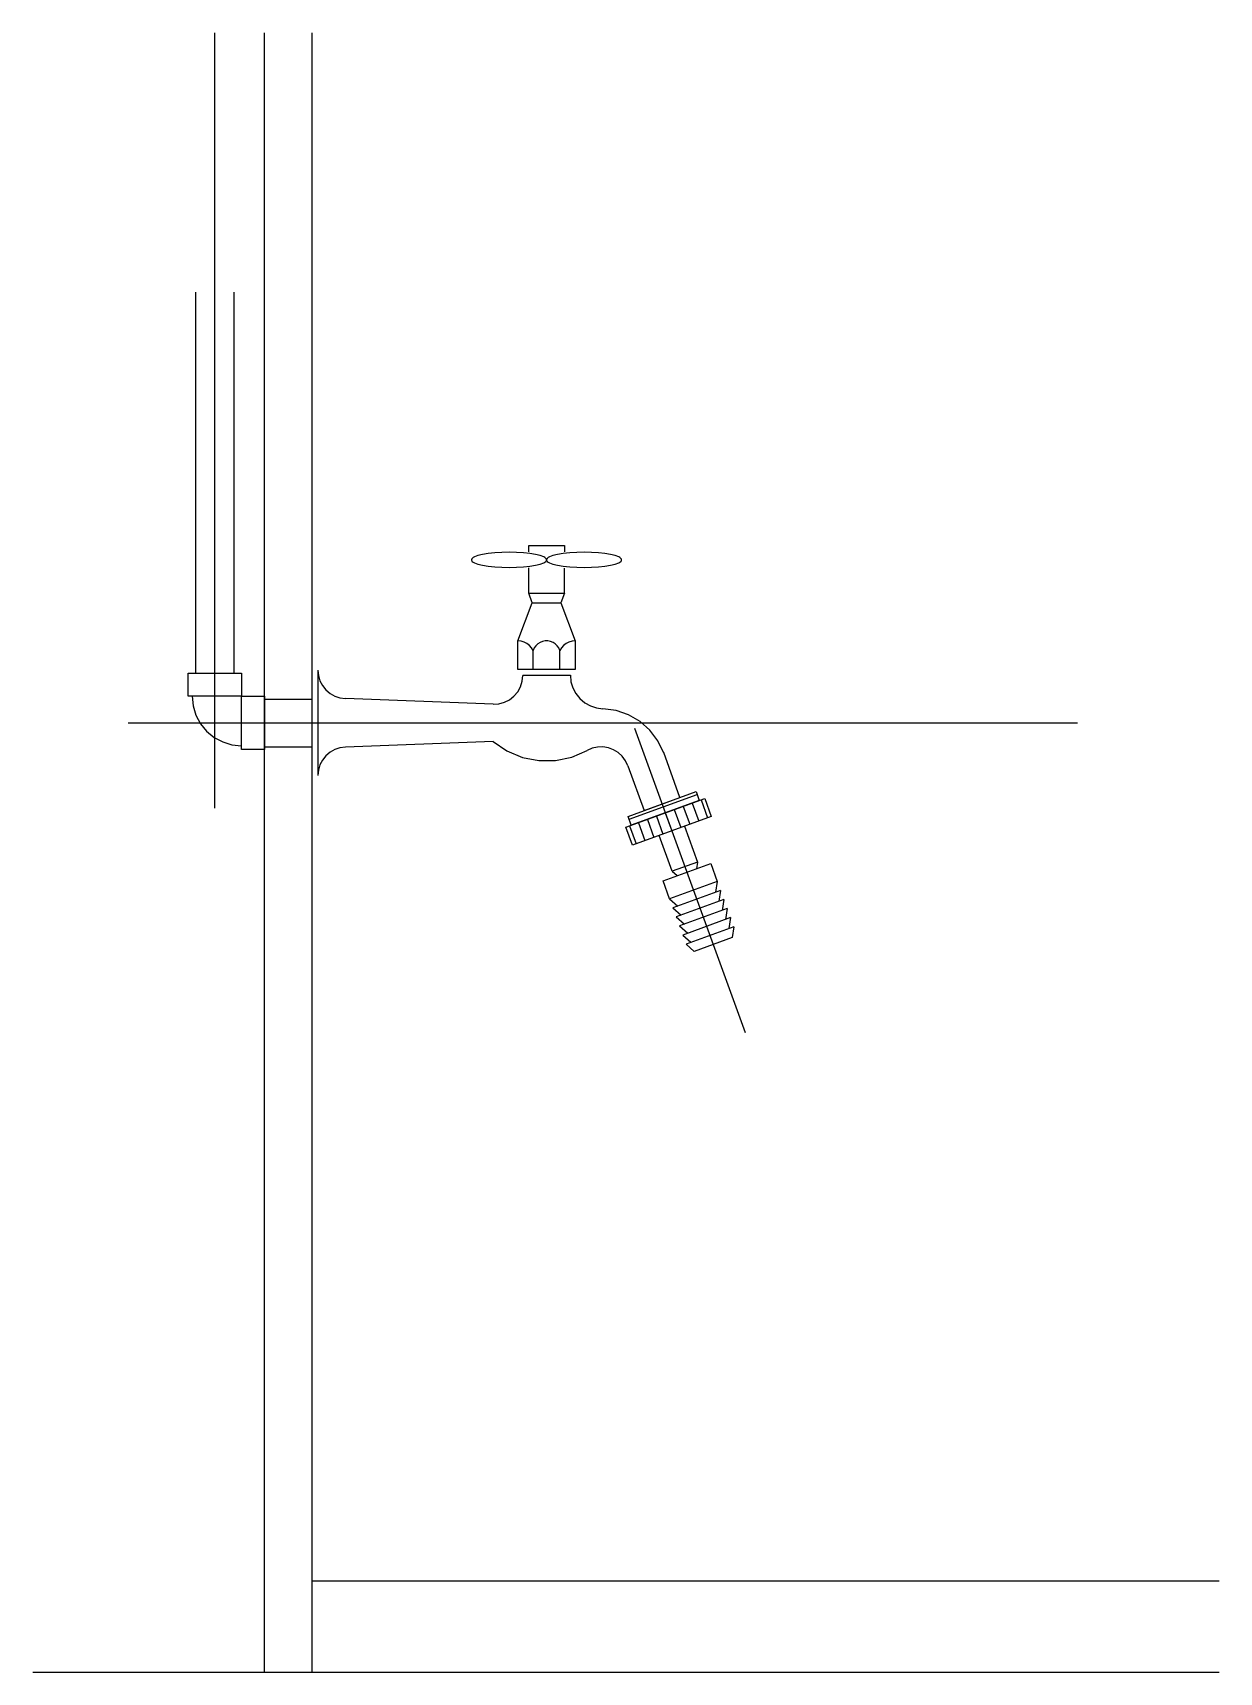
# Model space of a CAD drawing. Extents: x 5117.687 to 5118.31, y 2177.026 to 2177.886.
import ezdxf

# ---------------------------------------------------------------- set-up
doc = ezdxf.new("R2010")
doc.units = 0
doc.linetypes.add('DASHDOT', pattern=[1, 0.5, -0.25, 0, -0.25])
doc.layers.get('0').update_dxf_attribs({"linetype": 'CONTINUOUS'})

msp = doc.modelspace()

# ---------------------------------------------------------------- linework, layer by layer
at = {"color": 0, "linetype": 'DASHDOT'}
for p, q in [((5117.78302, 2177.47893), (5117.78302, 2177.88564)), ((5117.7374, 2177.52361), (5118.23559, 2177.52365)), ((5118.00316, 2177.52082), (5118.06128, 2177.36115))]:
    msp.add_line(p, q, dxfattribs=at)
at = {"color": 0, "linetype": 'CONTINUOUS'}
for p, q in [((5117.80902, 2177.02562), (5117.80902, 2177.88564)), ((5117.83402, 2177.02562), (5117.83402, 2177.88564)), ((5117.77302, 2177.54962), (5117.77302, 2177.74962)), ((5117.79302, 2177.54962), (5117.79302, 2177.74962)), ((5117.94765, 2177.61337), (5117.94765, 2177.61663)), ((5117.94765, 2177.61663), (5117.9664, 2177.61663)), ((5117.9664, 2177.61663), (5117.9664, 2177.61337)), ((5117.92096, 2177.61135), (5117.91914, 2177.61066)), ((5117.91914, 2177.60761), (5117.92096, 2177.60692)), ((5117.92341, 2177.61195), (5117.92096, 2177.61135)), ((5117.92096, 2177.60692), (5117.92341, 2177.60632)), ((5117.9264, 2177.61245), (5117.92341, 2177.61195)), ((5117.92341, 2177.60632), (5117.9264, 2177.60582)), ((5117.9298, 2177.61281), (5117.9264, 2177.61245)), ((5117.9264, 2177.60582), (5117.9298, 2177.60545)), ((5117.93349, 2177.61304), (5117.9298, 2177.61281)), ((5117.9298, 2177.60545), (5117.93349, 2177.60523)), ((5117.93733, 2177.61312), (5117.93349, 2177.61304)), ((5117.93349, 2177.60523), (5117.93733, 2177.60515)), ((5117.94117, 2177.61304), (5117.93733, 2177.61312)), ((5117.93733, 2177.60515), (5117.94117, 2177.60523)), ((5117.94487, 2177.61281), (5117.94117, 2177.61304)), ((5117.94117, 2177.60523), (5117.94487, 2177.60545)), ((5117.94827, 2177.61245), (5117.94487, 2177.61281)), ((5117.94487, 2177.60545), (5117.94827, 2177.60582)), ((5117.95125, 2177.61195), (5117.94827, 2177.61245)), ((5117.94827, 2177.60582), (5117.95125, 2177.60632)), ((5117.9537, 2177.61135), (5117.95125, 2177.61195)), ((5117.95125, 2177.60632), (5117.9537, 2177.60692)), ((5117.95552, 2177.61066), (5117.9537, 2177.61135)), ((5117.9537, 2177.60692), (5117.95552, 2177.60761)), ((5117.96034, 2177.61135), (5117.95852, 2177.61066)), ((5117.95852, 2177.60761), (5117.96034, 2177.60692)), ((5117.96278, 2177.61195), (5117.96034, 2177.61135)), ((5117.96034, 2177.60692), (5117.96278, 2177.60632)), ((5117.96577, 2177.61245), (5117.96278, 2177.61195)), ((5117.96278, 2177.60632), (5117.96577, 2177.60582)), ((5117.96917, 2177.61281), (5117.96577, 2177.61245)), ((5117.96577, 2177.60582), (5117.96917, 2177.60545)), ((5117.97286, 2177.61304), (5117.96917, 2177.61281)), ((5117.96917, 2177.60545), (5117.97286, 2177.60523)), ((5117.97671, 2177.61312), (5117.97286, 2177.61304)), ((5117.97286, 2177.60523), (5117.9767, 2177.60515)), ((5117.9767, 2177.60515), (5117.98055, 2177.60523)), ((5117.98055, 2177.61304), (5117.97671, 2177.61312)), ((5117.98424, 2177.61281), (5117.98055, 2177.61304)), ((5117.98055, 2177.60523), (5117.98424, 2177.60545)), ((5117.98764, 2177.61245), (5117.98424, 2177.61281)), ((5117.98424, 2177.60545), (5117.98764, 2177.60582)), ((5117.99063, 2177.61195), (5117.98764, 2177.61245)), ((5117.98764, 2177.60582), (5117.99063, 2177.60632)), ((5117.99307, 2177.61135), (5117.99063, 2177.61195)), ((5117.99063, 2177.60632), (5117.99307, 2177.60692)), ((5117.99489, 2177.61066), (5117.99307, 2177.61135)), ((5117.99307, 2177.60692), (5117.99489, 2177.60761)), ((5117.94765, 2177.59163), (5117.94765, 2177.60496)), ((5117.9664, 2177.59163), (5117.9664, 2177.60478)), ((5117.94952, 2177.58663), (5117.94765, 2177.59163)), ((5117.94765, 2177.59163), (5117.9664, 2177.59163)), ((5117.9664, 2177.59163), (5117.96452, 2177.58663)), ((5117.94202, 2177.56663), (5117.94952, 2177.58663)), ((5117.94952, 2177.58663), (5117.96452, 2177.58663)), ((5117.96452, 2177.58663), (5117.97202, 2177.56663)), ((5117.94202, 2177.55163), (5117.94202, 2177.56663)), ((5117.97202, 2177.56663), (5117.97202, 2177.55163)), ((5117.95002, 2177.55164), (5117.95002, 2177.56163)), ((5117.96402, 2177.55164), (5117.96402, 2177.56164)), ((5117.83702, 2177.55132), (5117.83702, 2177.49595)), ((5117.95702, 2177.55163), (5117.94202, 2177.55163)), ((5117.94452, 2177.54863), (5117.96952, 2177.54863)), ((5117.97202, 2177.55163), (5117.95702, 2177.55163)), ((5117.92897, 2177.53347), (5117.85147, 2177.53633)), ((5117.80902, 2177.53612), (5117.83402, 2177.53612)), ((5117.80902, 2177.51112), (5117.83403, 2177.51112)), ((5117.92897, 2177.5138), (5117.85147, 2177.51094)), ((5118.02702, 2177.48451), (5118.01847, 2177.50801)), ((5117.99967, 2177.50117), (5118.00822, 2177.47767)), ((5118.0003, 2177.47313), (5118.03601, 2177.48613)), ((5118.00822, 2177.47767), (5118.02702, 2177.48451)), ((5118.01933, 2177.4764), (5118.02275, 2177.467)), ((5118.02403, 2177.47811), (5118.02745, 2177.46871)), ((5118.02873, 2177.47982), (5118.03215, 2177.47042)), ((5118.03343, 2177.48153), (5118.03685, 2177.47213)), ((5118.03812, 2177.48324), (5118.04155, 2177.47384)), ((5118.00054, 2177.46956), (5118.00396, 2177.46016)), ((5118.00523, 2177.47127), (5118.00866, 2177.46187)), ((5118.00993, 2177.47298), (5118.01335, 2177.46358)), ((5118.01463, 2177.47469), (5118.01805, 2177.46529)), ((5118.02933, 2177.46939), (5118.03617, 2177.4506)), ((5118.02301, 2177.44581), (5118.01617, 2177.4646)), ((5118.03617, 2177.4506), (5118.02301, 2177.44581)), ((5118.03617, 2177.4506), (5118.03565, 2177.44715)), ((5118.02301, 2177.44581), (5118.02563, 2177.4435)), ((5118.04832, 2177.43573), (5118.02327, 2177.42661)), ((5118.04659, 2177.44049), (5118.04572, 2177.43478)), ((5118.04832, 2177.43573), (5118.04745, 2177.43002)), ((5118.02154, 2177.43137), (5118.02587, 2177.42756)), ((5118.02327, 2177.42661), (5118.0276, 2177.4228)), ((5118.05005, 2177.43097), (5118.025, 2177.42185)), ((5118.05005, 2177.43097), (5118.025, 2177.42185)), ((5118.05179, 2177.42621), (5118.02674, 2177.41709)), ((5118.05179, 2177.42621), (5118.02674, 2177.41709)), ((5118.05179, 2177.42621), (5118.02674, 2177.41709)), ((5118.05005, 2177.43097), (5118.04918, 2177.42526)), ((5118.05179, 2177.42621), (5118.05092, 2177.42051)), ((5118.025, 2177.42185), (5118.02934, 2177.41804)), ((5118.02674, 2177.41709), (5118.03107, 2177.41328)), ((5118.05352, 2177.42145), (5118.02847, 2177.41233)), ((5118.05352, 2177.42145), (5118.02847, 2177.41233)), ((5118.05352, 2177.42145), (5118.02847, 2177.41233)), ((5118.05352, 2177.42145), (5118.02847, 2177.41233)), ((5118.05525, 2177.41669), (5118.0302, 2177.40757)), ((5118.05525, 2177.41669), (5118.0302, 2177.40757)), ((5118.05525, 2177.41669), (5118.0302, 2177.40757)), ((5118.05525, 2177.41669), (5118.0302, 2177.40757)), ((5118.05525, 2177.41669), (5118.0302, 2177.40757)), ((5118.05352, 2177.42145), (5118.05265, 2177.41575)), ((5118.05525, 2177.41669), (5118.05438, 2177.41099)), ((5118.02847, 2177.41233), (5118.0328, 2177.40852)), ((5118.0302, 2177.40757), (5118.03454, 2177.40376)), ((5118.05438, 2177.41099), (5118.03454, 2177.40376)), ((5117.83402, 2177.07362), (5118.30999, 2177.07364)), ((5117.68742, 2177.02562), (5118.30999, 2177.02564))]:
    msp.add_line(p, q, dxfattribs=at)
for points in [[(5117.91802, 2177.60991), (5117.91787, 2177.60975), (5117.91776, 2177.60956), (5117.91768, 2177.60935), (5117.91765, 2177.60913)], [(5117.91765, 2177.60913), (5117.91768, 2177.60891), (5117.91776, 2177.60871), (5117.91787, 2177.60852), (5117.91802, 2177.60836)], [(5117.91914, 2177.61066), (5117.91855, 2177.61033), (5117.91802, 2177.60991)], [(5117.91802, 2177.60836), (5117.91855, 2177.60793), (5117.91914, 2177.60761)], [(5117.95664, 2177.60991), (5117.95611, 2177.61033), (5117.95552, 2177.61066)], [(5117.95552, 2177.60761), (5117.95611, 2177.60794), (5117.95664, 2177.60836)], [(5117.95702, 2177.60913), (5117.95698, 2177.60935), (5117.95691, 2177.60956), (5117.95679, 2177.60975), (5117.95664, 2177.60991)], [(5117.95664, 2177.60836), (5117.95679, 2177.60852), (5117.95691, 2177.60871), (5117.95698, 2177.60892), (5117.95702, 2177.60913)], [(5117.9574, 2177.60991), (5117.95725, 2177.60975), (5117.95713, 2177.60956), (5117.95705, 2177.60935), (5117.95702, 2177.60913)], [(5117.95702, 2177.60913), (5117.95705, 2177.60892), (5117.95713, 2177.60871), (5117.95725, 2177.60852), (5117.9574, 2177.60836)], [(5117.95852, 2177.61066), (5117.95792, 2177.61033), (5117.9574, 2177.60991)], [(5117.9574, 2177.60836), (5117.95792, 2177.60794), (5117.95852, 2177.60761)], [(5117.99601, 2177.60991), (5117.99549, 2177.61033), (5117.99489, 2177.61066)], [(5117.99489, 2177.60761), (5117.99549, 2177.60793), (5117.99601, 2177.60836)], [(5117.99639, 2177.60913), (5117.99636, 2177.60935), (5117.99628, 2177.60956), (5117.99616, 2177.60975), (5117.99601, 2177.60991)], [(5117.99601, 2177.60836), (5117.99616, 2177.60852), (5117.99628, 2177.60871), (5117.99636, 2177.60891), (5117.99639, 2177.60913)], [(5117.95002, 2177.56164), (5117.94916, 2177.56305), (5117.94805, 2177.56428), (5117.94674, 2177.56528), (5117.94526, 2177.56603), (5117.94367, 2177.56648), (5117.94202, 2177.56664)], [(5117.96402, 2177.56164), (5117.96344, 2177.56292), (5117.96262, 2177.56407), (5117.9616, 2177.56505), (5117.96042, 2177.56581), (5117.95911, 2177.56633), (5117.95772, 2177.5666), (5117.95631, 2177.5666), (5117.95493, 2177.56633), (5117.95362, 2177.56581), (5117.95244, 2177.56504), (5117.95142, 2177.56407), (5117.9506, 2177.56292), (5117.95002, 2177.56164)], [(5117.97202, 2177.56664), (5117.97037, 2177.56648), (5117.96878, 2177.56603), (5117.9673, 2177.56528), (5117.96599, 2177.56428), (5117.96488, 2177.56305), (5117.96402, 2177.56164)], [(5117.83702, 2177.55132), (5117.83729, 2177.54846), (5117.83811, 2177.5457), (5117.83943, 2177.54316), (5117.84122, 2177.54091), (5117.8434, 2177.53904), (5117.8459, 2177.53762), (5117.84862, 2177.53671), (5117.85147, 2177.53633)], [(5117.92897, 2177.53347), (5117.93197, 2177.53366), (5117.93487, 2177.53445), (5117.93756, 2177.5358), (5117.93993, 2177.53766), (5117.94187, 2177.53996), (5117.94332, 2177.54259), (5117.94422, 2177.54547), (5117.94452, 2177.54846)], [(5117.96952, 2177.54861), (5117.96984, 2177.54524), (5117.97081, 2177.542), (5117.97238, 2177.539), (5117.97449, 2177.53635), (5117.97707, 2177.53416), (5117.98003, 2177.53251), (5117.98324, 2177.53145), (5117.9866, 2177.53102)], [(5117.77102, 2177.53762), (5117.77152, 2177.53255), (5117.773, 2177.52767), (5117.7754, 2177.52318), (5117.77863, 2177.51924), (5117.78257, 2177.516), (5117.78707, 2177.5136), (5117.79195, 2177.51212), (5117.79702, 2177.51162)], [(5118.01846, 2177.50801), (5118.01545, 2177.51426), (5118.01127, 2177.5198), (5118.00607, 2177.52441), (5118.00006, 2177.5279), (5117.99349, 2177.53013), (5117.9866, 2177.53102)], [(5117.85147, 2177.51095), (5117.84862, 2177.51057), (5117.8459, 2177.50965), (5117.8434, 2177.50823), (5117.84122, 2177.50637), (5117.83943, 2177.50412), (5117.83811, 2177.50157), (5117.83729, 2177.49881), (5117.83702, 2177.49596)], [(5117.92897, 2177.5138), (5117.93622, 2177.50889), (5117.94431, 2177.50552), (5117.95291, 2177.50383), (5117.96167, 2177.50388), (5117.97024, 2177.50568), (5117.97829, 2177.50915)], [(5117.99967, 2177.50117), (5117.99843, 2177.50376), (5117.99672, 2177.50608), (5117.9946, 2177.50802), (5117.99214, 2177.50952), (5117.98945, 2177.51053), (5117.98661, 2177.511), (5117.98373, 2177.51092), (5117.98093, 2177.5103), (5117.97829, 2177.50915)]]:
    msp.add_lwpolyline(points, dxfattribs=at)
for points in [[(5117.79702, 2177.54962), (5117.79702, 2177.53762), (5117.76902, 2177.53762), (5117.76902, 2177.54962)], [(5117.80902, 2177.50962), (5117.79702, 2177.50962), (5117.79702, 2177.53762), (5117.80902, 2177.53762)], [(5118.03547, 2177.48759), (5118.03718, 2177.4829), (5118.00147, 2177.4699), (5117.99977, 2177.47459)], [(5118.04, 2177.48392), (5118.04342, 2177.47453), (5118.00208, 2177.45947), (5117.99866, 2177.46887)], [(5118.04317, 2177.44989), (5118.04659, 2177.44049), (5118.02154, 2177.43137), (5118.01812, 2177.44077)]]:
    msp.add_3dface(points, dxfattribs=at)

doc.saveas('drawing.dxf')
